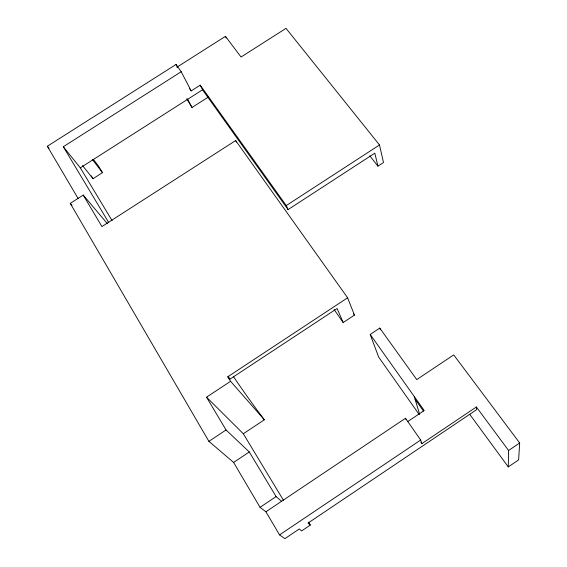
<?xml version="1.0" encoding="UTF-8"?>
<svg xmlns="http://www.w3.org/2000/svg" width="567" height="567" viewBox="0 0 567 567"><rect width="100%" height="100%" fill="white"/><g stroke="black" fill="none" stroke-linecap="round" stroke-linejoin="round"><path stroke-width="0.85" d="M419.091 414.392L378.643 357.061L370.194 334.438L379.777 328.095L416.745 379.592L453.72 354.899L519.67 442.983L518.621 459.894L508.287 466.91L508.585 450.489L476.386 406.971L421.869 443.635L420.87 442.203M508.585 450.489L519.67 442.983M265.909 511.788L279.559 534.894L420.679 440.035L405.511 418.262L265.909 511.788L260.047 507.33L233.59 462.417L208.89 441.346L70.265 203.376L83.229 195.076L107.482 223.781M308.547 522.101L310.347 525.056L301.63 530.918L299.234 528.997L284.882 538.65L279.559 534.894M260.047 507.33L276.101 496.586L281.572 501.299M407.616 421.642L424.201 410.522L370.194 334.438M233.59 462.417L249.296 451.97L276.101 496.586M208.89 441.346L226.056 429.97L249.296 451.97M264.342 419.793L230.585 381.3L206.53 397.169L243.307 433.748L264.342 419.793L258.956 412.549A106.83 5.181 57 0 1 233.597 376.828M347.614 297.795L227.792 376.757L229.904 379.174L337.096 308.505L343.184 322.531L354.46 315.082L347.614 297.795L235.666 140.538L101.918 226.566L83.229 195.076M379.507 144.968L383.498 162.538L377.934 166.159L374.83 153.175L288.057 209.599L286.257 205.573L379.507 144.968L286.016 28.35L241.067 57.019L225.439 36.345L176.861 67.225M189.662 88.771L191.171 90.918L200.215 85.149L286.257 205.573M78.154 198.563L47.33 146.243L176.046 64.454L181.206 71.733L63.298 146.74L80.308 167.825L202.539 89.799L200.215 85.149M186.727 98.828L192.022 107.482L208.295 97.077M82.506 165.543L93.016 178.69L102.485 172.637L98.112 165.514L93.335 159.306M310.347 525.056L308.051 523.065L476.649 409.65L476.386 406.971M70.265 203.376L72.016 205.346M47.33 146.243L49.031 148.278M369.748 155.79L377.934 166.159M92.23 159.341L102.485 172.637M469.738 414.335L508.287 466.91M202.539 89.799L288.057 209.599M415.072 399.225L423.464 411.061M353.432 313.636L354.46 315.082M334.083 309.518L343.184 322.531M228.515 376.913L229.904 379.174M227.792 376.757L230.585 381.3M91.28 175.834L93.016 178.69M243.307 433.748L283.578 500.484M80.308 167.825L112.124 220.683M63.298 146.74L108.793 222.675M206.53 397.169L226.056 429.97M187.45 98.913L192.022 107.482M176.046 64.454L177.662 67.544M181.206 71.733L191.171 90.918M235.666 140.538L236.432 142.111M225.439 36.345L226.127 37.954M405.511 418.262L406.064 419.807M379.777 328.095L380.337 329.739M420.679 440.035L421.869 443.635M414.243 396.496L419.601 414.165"/></g></svg>
